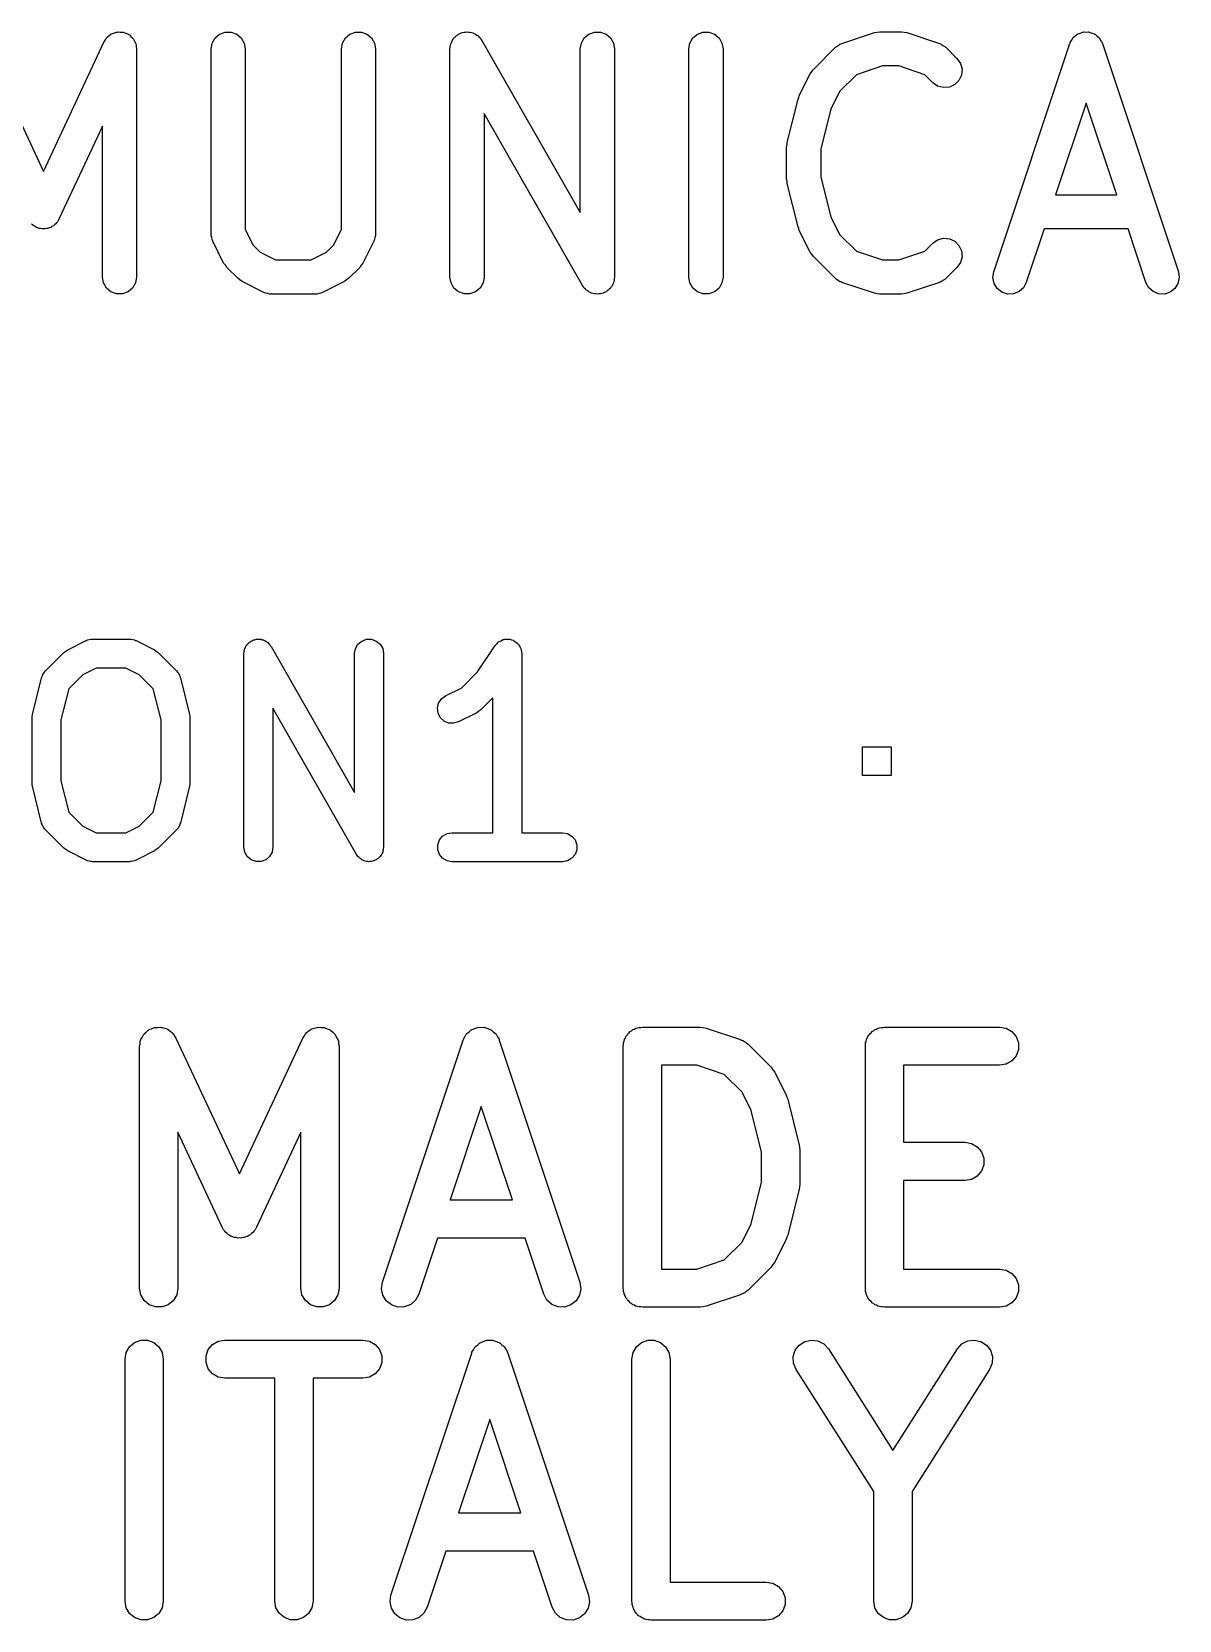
# Model space of a CAD drawing. Extents: x 91 to 202, y -131 to -74.
# Drawn here: x 167.93 to 175.94, y -100.83 to -89.74 of the extents above; entities that cross this region are included whole.
import ezdxf

# ---------------------------------------------------------------- set-up
doc = ezdxf.new("R2010")
doc.units = 0
doc.header["$MEASUREMENT"] = 0
doc.layers.add('BLACK', color=7, linetype='CONTINUOUS')

msp = doc.modelspace()

# ---------------------------------------------------------------- linework, layer by layer
at = {"layer": 'BLACK', "linetype": 'CONTINUOUS'}
for p, q in [((168.431, -89.8099), (168.44, -89.7971)), ((168.44, -89.7971), (168.447, -89.7836)), ((168.447, -89.7836), (168.452, -89.7802)), ((168.452, -89.7802), (168.455, -89.7759)), ((168.455, -89.7759), (168.467, -89.767)), ((168.467, -89.767), (168.479, -89.7569)), ((168.479, -89.7569), (168.484, -89.7551)), ((168.484, -89.7551), (168.489, -89.7521)), ((168.489, -89.7521), (168.504, -89.7481)), ((168.504, -89.7481), (168.518, -89.7428)), ((168.518, -89.7428), (168.523, -89.7428)), ((168.523, -89.7428), (168.529, -89.7414)), ((168.529, -89.7414), (168.544, -89.7428)), ((168.544, -89.7428), (168.56, -89.7428)), ((168.56, -89.7428), (168.565, -89.7446)), ((168.565, -89.7446), (168.57, -89.745)), ((168.57, -89.745), (168.584, -89.7516)), ((168.584, -89.7516), (168.599, -89.7569)), ((168.599, -89.7569), (168.603, -89.7603)), ((168.603, -89.7603), (168.608, -89.7626)), ((168.608, -89.7626), (168.619, -89.7736)), ((168.619, -89.7736), (168.63, -89.7836)), ((168.63, -89.7836), (168.633, -89.7882)), ((168.633, -89.7882), (168.637, -89.7919)), ((168.637, -89.7919), (168.643, -89.806)), ((169.185, -89.8195), (169.206, -89.7836)), ((169.206, -89.7836), (169.238, -89.7569)), ((169.238, -89.7569), (169.277, -89.7428)), ((169.277, -89.7428), (169.318, -89.7428)), ((169.318, -89.7428), (169.357, -89.7569)), ((169.357, -89.7569), (169.389, -89.7836)), ((169.389, -89.7836), (169.41, -89.8195)), ((170.095, -89.8195), (170.116, -89.7836)), ((170.116, -89.7836), (170.148, -89.7569)), ((170.148, -89.7569), (170.187, -89.7428)), ((170.187, -89.7428), (170.228, -89.7428)), ((170.228, -89.7428), (170.267, -89.7569)), ((170.267, -89.7569), (170.299, -89.7836)), ((170.299, -89.7836), (170.32, -89.8195)), ((170.863, -89.8002), (170.869, -89.7924)), ((170.869, -89.7924), (170.874, -89.7836)), ((170.874, -89.7836), (170.882, -89.7767)), ((170.882, -89.7767), (170.889, -89.7685)), ((170.889, -89.7685), (170.898, -89.7635)), ((170.898, -89.7635), (170.906, -89.7569)), ((170.906, -89.7569), (170.916, -89.7533)), ((170.916, -89.7533), (170.925, -89.748)), ((170.925, -89.748), (170.935, -89.7462)), ((170.935, -89.7462), (170.945, -89.7428)), ((170.945, -89.7428), (170.956, -89.7428)), ((170.956, -89.7428), (170.966, -89.7409)), ((170.966, -89.7409), (170.976, -89.7428)), ((170.976, -89.7428), (170.986, -89.7428)), ((170.986, -89.7428), (170.997, -89.7464)), ((170.997, -89.7464), (171.007, -89.7483)), ((171.007, -89.7483), (171.016, -89.7535)), ((171.016, -89.7535), (171.025, -89.7569)), ((171.025, -89.7569), (171.034, -89.7638)), ((171.034, -89.7638), (171.043, -89.7692)), ((171.043, -89.7692), (171.049, -89.7771)), ((171.049, -89.7771), (171.057, -89.7836)), ((171.057, -89.7836), (171.063, -89.7929)), ((171.063, -89.7929), (171.069, -89.8011)), ((171.764, -89.8195), (171.784, -89.7836)), ((171.784, -89.7836), (171.816, -89.7569)), ((171.816, -89.7569), (171.855, -89.7428)), ((171.855, -89.7428), (171.897, -89.7428)), ((171.897, -89.7428), (171.936, -89.7569)), ((171.936, -89.7569), (171.967, -89.7836)), ((171.967, -89.7836), (171.988, -89.8195)), ((172.522, -89.8195), (172.543, -89.7836)), ((172.543, -89.7836), (172.574, -89.7569)), ((172.574, -89.7569), (172.613, -89.7428)), ((172.613, -89.7428), (172.655, -89.7428)), ((172.655, -89.7428), (172.694, -89.7569)), ((172.694, -89.7569), (172.726, -89.7836)), ((172.726, -89.7836), (172.746, -89.8195)), ((173.582, -89.8229), (173.81, -89.7471)), ((173.81, -89.7471), (173.829, -89.7443)), ((173.829, -89.7443), (173.848, -89.7409)), ((173.848, -89.7409), (173.999, -89.7409)), ((173.999, -89.7409), (174.018, -89.7443)), ((174.018, -89.7443), (174.037, -89.7471)), ((174.037, -89.7471), (174.265, -89.8229)), ((175.187, -89.8016), (175.195, -89.7861)), ((175.195, -89.7861), (175.197, -89.7839)), ((175.197, -89.7839), (175.199, -89.7811)), ((175.199, -89.7811), (175.213, -89.7702)), ((175.213, -89.7702), (175.226, -89.7586)), ((175.226, -89.7586), (175.229, -89.7574)), ((175.229, -89.7574), (175.232, -89.7553)), ((175.232, -89.7553), (175.248, -89.7498)), ((175.248, -89.7498), (175.265, -89.7434)), ((175.265, -89.7434), (175.268, -89.7433)), ((175.268, -89.7433), (175.271, -89.7422)), ((175.271, -89.7422), (175.288, -89.7427)), ((175.288, -89.7427), (175.306, -89.7422)), ((175.306, -89.7422), (175.309, -89.7433)), ((175.309, -89.7433), (175.312, -89.7434)), ((175.312, -89.7434), (175.329, -89.7498)), ((175.329, -89.7498), (175.345, -89.7553)), ((175.345, -89.7553), (175.348, -89.7574)), ((175.348, -89.7574), (175.351, -89.7586)), ((175.351, -89.7586), (175.364, -89.7702)), ((175.364, -89.7702), (175.378, -89.7811)), ((175.378, -89.7811), (175.38, -89.7839)), ((175.38, -89.7839), (175.382, -89.7861)), ((175.382, -89.7861), (175.39, -89.8016)), ((167.585, -89.8099), (168.008, -90.7155)), ((168.008, -90.7155), (168.431, -89.8099)), ((168.643, -89.806), (168.651, -89.8195)), ((168.651, -89.8195), (168.652, -89.8247)), ((168.652, -89.8247), (168.654, -89.8295)), ((168.654, -89.8295), (168.656, -89.845)), ((168.656, -89.845), (168.658, -89.8604)), ((168.658, -89.8604), (168.658, -91.453)), ((169.178, -89.8604), (169.185, -89.8195)), ((169.178, -91.1496), (169.178, -89.8604)), ((169.41, -89.8195), (169.417, -89.8604)), ((169.417, -89.8604), (169.417, -91.1214)), ((170.088, -89.8604), (170.095, -89.8195)), ((170.088, -91.1214), (170.088, -89.8604)), ((170.32, -89.8195), (170.327, -89.8604)), ((170.327, -89.8604), (170.327, -91.1496)), ((170.846, -89.8604), (170.848, -89.8498)), ((170.846, -91.453), (170.846, -89.8604)), ((170.848, -89.8391), (170.852, -89.8296)), ((170.848, -89.8498), (170.848, -89.8391)), ((170.852, -89.8296), (170.854, -89.8195)), ((170.854, -89.8195), (170.859, -89.8102)), ((170.859, -89.8102), (170.863, -89.8002)), ((171.069, -89.8011), (171.756, -91.0032)), ((171.756, -89.8604), (171.764, -89.8195)), ((171.756, -91.0032), (171.756, -89.8604)), ((171.988, -89.8195), (171.995, -89.8604)), ((171.995, -89.8604), (171.995, -91.453)), ((172.515, -89.8604), (172.522, -89.8195)), ((172.515, -91.453), (172.515, -89.8604)), ((172.746, -89.8195), (172.754, -89.8604)), ((172.754, -89.8604), (172.754, -91.453)), ((173.384, -90.0034), (173.536, -89.8518)), ((173.536, -89.8518), (173.541, -89.8478)), ((173.541, -89.8478), (173.546, -89.8427)), ((173.546, -89.8427), (173.558, -89.836)), ((173.558, -89.836), (173.57, -89.828)), ((173.57, -89.828), (173.576, -89.8262)), ((173.576, -89.8262), (173.582, -89.8229)), ((174.265, -89.8229), (174.271, -89.8262)), ((174.271, -89.8262), (174.277, -89.828)), ((174.277, -89.828), (174.289, -89.836)), ((174.289, -89.836), (174.301, -89.8427)), ((174.301, -89.8427), (174.306, -89.8478)), ((174.306, -89.8478), (174.311, -89.8518)), ((174.311, -89.8518), (174.387, -89.9276)), ((174.644, -91.4152), (175.175, -89.8226)), ((175.175, -89.8226), (175.177, -89.8197)), ((175.177, -89.8165), (175.187, -89.8016)), ((175.177, -89.8197), (175.177, -89.8165)), ((175.39, -89.8016), (175.4, -89.8165)), ((175.4, -89.8165), (175.4, -89.8197)), ((175.4, -89.8197), (175.402, -89.8226)), ((175.402, -89.8226), (175.933, -91.4152)), ((173.362, -90.0345), (173.373, -90.0191)), ((173.373, -90.0191), (173.384, -90.0034)), ((173.867, -89.9798), (173.685, -90.0406)), ((173.98, -89.9798), (173.867, -89.9798)), ((174.162, -90.0406), (173.98, -89.9798)), ((174.387, -89.9276), (174.411, -89.9616)), ((174.411, -89.9616), (174.422, -90.0016)), ((174.422, -90.0016), (174.418, -90.043)), ((173.286, -90.1862), (173.362, -90.0345)), ((173.685, -90.0406), (173.567, -90.1586)), ((174.218, -90.0965), (174.162, -90.0406)), ((174.252, -90.1203), (174.218, -90.0965)), ((174.292, -90.131), (174.252, -90.1203)), ((174.334, -90.1274), (174.292, -90.131)), ((174.371, -90.1099), (174.334, -90.1274)), ((174.4, -90.0806), (174.371, -90.1099)), ((174.418, -90.043), (174.4, -90.0806)), ((173.201, -90.5139), (173.277, -90.2106)), ((173.277, -90.2106), (173.282, -90.1987)), ((173.282, -90.1987), (173.286, -90.1862)), ((173.567, -90.1586), (173.505, -90.2813)), ((175.288, -90.2381), (175.075, -90.8785)), ((175.502, -90.8785), (175.288, -90.2381)), ((171.772, -91.5122), (171.085, -90.3102)), ((171.085, -90.3102), (171.085, -91.453)), ((173.505, -90.2813), (173.436, -90.5576)), ((168.42, -90.3988), (168.116, -91.0485)), ((168.42, -91.453), (168.42, -90.3988)), ((173.197, -90.5429), (173.2, -90.5285)), ((173.197, -90.7704), (173.197, -90.5429)), ((173.2, -90.5285), (173.201, -90.5139)), ((173.436, -90.5576), (173.436, -90.7557)), ((173.2, -90.7848), (173.197, -90.7704)), ((173.201, -90.7994), (173.2, -90.7848)), ((173.436, -90.7557), (173.505, -91.0321)), ((173.277, -91.1027), (173.201, -90.7994)), ((175.075, -90.8785), (175.502, -90.8785)), ((167.932, -91.0884), (167.924, -91.0824)), ((167.94, -91.0958), (167.932, -91.0884)), ((167.949, -91.1002), (167.94, -91.0958)), ((167.958, -91.1062), (167.949, -91.1002)), ((167.968, -91.1089), (167.958, -91.1062)), ((167.977, -91.1133), (167.968, -91.1089)), ((167.988, -91.1142), (167.977, -91.1133)), ((167.998, -91.1169), (167.988, -91.1142)), ((168.008, -91.116), (167.998, -91.1169)), ((168.018, -91.1169), (168.008, -91.116)), ((168.029, -91.1142), (168.018, -91.1169)), ((168.039, -91.1133), (168.029, -91.1142)), ((168.048, -91.1089), (168.039, -91.1133)), ((168.059, -91.1062), (168.048, -91.1089)), ((168.067, -91.1002), (168.059, -91.1062)), ((168.077, -91.0958), (168.067, -91.1002)), ((168.084, -91.0884), (168.077, -91.0958)), ((168.093, -91.0824), (168.084, -91.0884)), ((168.099, -91.0738), (168.093, -91.0824)), ((168.106, -91.0664), (168.099, -91.0738)), ((168.11, -91.057), (168.106, -91.0664)), ((168.116, -91.0485), (168.11, -91.057)), ((169.417, -91.1214), (169.471, -91.2305)), ((170.033, -91.2305), (170.088, -91.1214)), ((173.282, -91.1147), (173.277, -91.1027)), ((173.286, -91.1272), (173.282, -91.1147)), ((173.362, -91.2789), (173.286, -91.1272)), ((173.505, -91.0321), (173.567, -91.1547)), ((174.995, -91.1174), (174.871, -91.4907)), ((175.582, -91.1174), (174.995, -91.1174)), ((175.706, -91.4907), (175.582, -91.1174)), ((169.179, -91.1564), (169.178, -91.1496)), ((169.179, -91.1633), (169.179, -91.1564)), ((169.183, -91.1767), (169.179, -91.1633)), ((169.185, -91.1905), (169.183, -91.1767)), ((169.189, -91.1964), (169.185, -91.1905)), ((169.191, -91.203), (169.189, -91.1964)), ((169.266, -91.3547), (169.191, -91.203)), ((169.471, -91.2305), (169.52, -91.279)), ((169.985, -91.279), (170.033, -91.2305)), ((170.314, -91.203), (170.238, -91.3547)), ((170.316, -91.1964), (170.314, -91.203)), ((170.32, -91.1905), (170.316, -91.1964)), ((170.322, -91.1767), (170.32, -91.1905)), ((170.326, -91.1633), (170.322, -91.1767)), ((170.327, -91.1496), (170.326, -91.1564)), ((170.326, -91.1564), (170.326, -91.1633)), ((173.567, -91.1547), (173.685, -91.2727)), ((174.162, -91.2727), (174.218, -91.2168)), ((174.218, -91.2168), (174.252, -91.193)), ((174.252, -91.193), (174.292, -91.1823)), ((174.292, -91.1823), (174.334, -91.1859)), ((174.334, -91.1859), (174.371, -91.2034)), ((174.371, -91.2034), (174.4, -91.2328)), ((174.4, -91.2328), (174.418, -91.2704)), ((169.52, -91.279), (169.629, -91.3335)), ((169.629, -91.3335), (169.876, -91.3335)), ((169.876, -91.3335), (169.985, -91.279)), ((173.373, -91.2942), (173.362, -91.2789)), ((173.384, -91.3099), (173.373, -91.2942)), ((173.536, -91.4616), (173.384, -91.3099)), ((173.685, -91.2727), (173.867, -91.3335)), ((173.867, -91.3335), (173.98, -91.3335)), ((173.98, -91.3335), (174.162, -91.2727)), ((174.422, -91.3117), (174.411, -91.3518)), ((174.418, -91.2704), (174.422, -91.3117)), ((168.427, -91.4938), (168.42, -91.453)), ((168.658, -91.453), (168.651, -91.4938)), ((169.278, -91.3701), (169.266, -91.3547)), ((169.289, -91.3857), (169.278, -91.3701)), ((169.365, -91.4616), (169.289, -91.3857)), ((170.216, -91.3857), (170.14, -91.4616)), ((170.227, -91.3701), (170.216, -91.3857)), ((170.238, -91.3547), (170.227, -91.3701)), ((170.854, -91.4938), (170.846, -91.453)), ((171.085, -91.453), (171.078, -91.4938)), ((171.995, -91.453), (171.993, -91.4635)), ((172.522, -91.4938), (172.515, -91.453)), ((172.754, -91.453), (172.746, -91.4938)), ((174.387, -91.3857), (174.311, -91.4616)), ((174.411, -91.3518), (174.387, -91.3857)), ((174.638, -91.4562), (174.644, -91.4152)), ((174.647, -91.4969), (174.638, -91.4562)), ((175.939, -91.4562), (175.93, -91.4969)), ((175.933, -91.4152), (175.939, -91.4562)), ((168.447, -91.5297), (168.427, -91.4938)), ((168.479, -91.5564), (168.447, -91.5297)), ((168.518, -91.5706), (168.479, -91.5564)), ((168.56, -91.5706), (168.518, -91.5706)), ((168.599, -91.5564), (168.56, -91.5706)), ((168.63, -91.5297), (168.599, -91.5564)), ((168.651, -91.4938), (168.63, -91.5297)), ((169.38, -91.4726), (169.365, -91.4616)), ((169.396, -91.484), (169.38, -91.4726)), ((169.547, -91.5598), (169.396, -91.484)), ((169.554, -91.5618), (169.547, -91.5598)), ((169.56, -91.5652), (169.554, -91.5618)), ((169.574, -91.5676), (169.56, -91.5652)), ((169.587, -91.5716), (169.574, -91.5676)), ((169.931, -91.5676), (169.918, -91.5716)), ((169.945, -91.5652), (169.931, -91.5676)), ((169.951, -91.5618), (169.945, -91.5652)), ((169.957, -91.5598), (169.951, -91.5618)), ((170.109, -91.484), (169.957, -91.5598)), ((170.125, -91.4725), (170.109, -91.484)), ((170.14, -91.4616), (170.125, -91.4725)), ((170.874, -91.5297), (170.854, -91.4938)), ((170.906, -91.5564), (170.874, -91.5297)), ((170.945, -91.5706), (170.906, -91.5564)), ((170.986, -91.5706), (170.945, -91.5706)), ((171.025, -91.5564), (170.986, -91.5706)), ((171.057, -91.5297), (171.025, -91.5564)), ((171.078, -91.4938), (171.057, -91.5297)), ((171.779, -91.5205), (171.772, -91.5122)), ((171.784, -91.5297), (171.779, -91.5205)), ((171.792, -91.5363), (171.784, -91.5297)), ((171.799, -91.5441), (171.792, -91.5363)), ((171.808, -91.5495), (171.799, -91.5441)), ((171.816, -91.5564), (171.808, -91.5495)), ((171.826, -91.5599), (171.816, -91.5564)), ((171.834, -91.565), (171.826, -91.5599)), ((171.845, -91.5669), (171.834, -91.565)), ((171.855, -91.5706), (171.845, -91.5669)), ((171.865, -91.5706), (171.855, -91.5706)), ((171.875, -91.5724), (171.865, -91.5706)), ((171.886, -91.5706), (171.875, -91.5724)), ((171.897, -91.5706), (171.886, -91.5706)), ((171.906, -91.5671), (171.897, -91.5706)), ((171.916, -91.5654), (171.906, -91.5671)), ((171.925, -91.5601), (171.916, -91.5654)), ((171.936, -91.5564), (171.925, -91.5601)), ((171.943, -91.5499), (171.936, -91.5564)), ((171.952, -91.5448), (171.943, -91.5499)), ((171.959, -91.5366), (171.952, -91.5448)), ((171.967, -91.5297), (171.959, -91.5366)), ((171.972, -91.5209), (171.967, -91.5297)), ((171.979, -91.5131), (171.972, -91.5209)), ((171.983, -91.5031), (171.979, -91.5131)), ((171.988, -91.4938), (171.983, -91.5031)), ((171.99, -91.4838), (171.988, -91.4938)), ((171.993, -91.4742), (171.99, -91.4838)), ((171.993, -91.4635), (171.993, -91.4742)), ((172.543, -91.5297), (172.522, -91.4938)), ((172.574, -91.5564), (172.543, -91.5297)), ((172.613, -91.5706), (172.574, -91.5564)), ((172.655, -91.5706), (172.613, -91.5706)), ((172.694, -91.5564), (172.655, -91.5706)), ((172.726, -91.5297), (172.694, -91.5564)), ((172.746, -91.4938), (172.726, -91.5297)), ((173.541, -91.4655), (173.536, -91.4616)), ((173.546, -91.4707), (173.541, -91.4655)), ((173.558, -91.4774), (173.546, -91.4707)), ((173.57, -91.4854), (173.558, -91.4774)), ((173.576, -91.4872), (173.57, -91.4854)), ((173.582, -91.4904), (173.576, -91.4872)), ((173.81, -91.5663), (173.582, -91.4904)), ((173.829, -91.5691), (173.81, -91.5663)), ((173.848, -91.5724), (173.829, -91.5691)), ((174.018, -91.5691), (173.999, -91.5724)), ((174.037, -91.5663), (174.018, -91.5691)), ((174.265, -91.4904), (174.037, -91.5663)), ((174.271, -91.4872), (174.265, -91.4904)), ((174.277, -91.4854), (174.271, -91.4872)), ((174.289, -91.4774), (174.277, -91.4854)), ((174.301, -91.4707), (174.289, -91.4774)), ((174.306, -91.4655), (174.301, -91.4707)), ((174.311, -91.4616), (174.306, -91.4655)), ((174.668, -91.5322), (174.647, -91.4969)), ((174.701, -91.558), (174.668, -91.5322)), ((174.74, -91.5711), (174.701, -91.558)), ((174.782, -91.57), (174.74, -91.5711)), ((174.82, -91.5547), (174.782, -91.57)), ((174.851, -91.5272), (174.82, -91.5547)), ((174.871, -91.4907), (174.851, -91.5272)), ((175.726, -91.5272), (175.706, -91.4907)), ((175.757, -91.5547), (175.726, -91.5272)), ((175.795, -91.57), (175.757, -91.5547)), ((175.837, -91.5711), (175.795, -91.57)), ((175.876, -91.558), (175.837, -91.5711)), ((175.909, -91.5322), (175.876, -91.558)), ((175.93, -91.4969), (175.909, -91.5322)), ((169.594, -91.5712), (169.587, -91.5716)), ((169.601, -91.5724), (169.594, -91.5712)), ((169.904, -91.5724), (169.601, -91.5724)), ((169.911, -91.5712), (169.904, -91.5724)), ((169.918, -91.5716), (169.911, -91.5712)), ((173.999, -91.5724), (173.848, -91.5724)), ((168.177, -94.0544), (168.306, -93.99)), ((168.306, -93.99), (168.311, -93.9883)), ((168.311, -93.9883), (168.316, -93.9854)), ((168.316, -93.9854), (168.328, -93.9834)), ((168.328, -93.9834), (168.339, -93.98)), ((168.339, -93.98), (168.345, -93.9803)), ((168.345, -93.9803), (168.351, -93.9793)), ((168.351, -93.9793), (168.608, -93.9793)), ((168.608, -93.9793), (168.614, -93.9803)), ((168.614, -93.9803), (168.62, -93.98)), ((168.62, -93.98), (168.631, -93.9834)), ((168.631, -93.9834), (168.643, -93.9854)), ((168.643, -93.9854), (168.648, -93.9883)), ((168.648, -93.9883), (168.654, -93.99)), ((168.654, -93.99), (168.782, -94.0544)), ((169.431, -94.0155), (169.438, -94.0097)), ((169.438, -94.0097), (169.444, -94.0027)), ((169.444, -94.0027), (169.452, -93.9984)), ((169.452, -93.9984), (169.458, -93.9929)), ((169.458, -93.9929), (169.467, -93.9898)), ((169.467, -93.9898), (169.475, -93.9853)), ((169.475, -93.9853), (169.483, -93.9838)), ((169.483, -93.9838), (169.492, -93.9808)), ((169.492, -93.9808), (169.501, -93.9808)), ((169.501, -93.9808), (169.51, -93.9793)), ((169.51, -93.9793), (169.518, -93.9808)), ((169.518, -93.9808), (169.527, -93.9808)), ((169.527, -93.9808), (169.535, -93.984)), ((169.535, -93.984), (169.544, -93.9856)), ((169.544, -93.9856), (169.552, -93.9899)), ((169.552, -93.9899), (169.56, -93.9929)), ((169.56, -93.9929), (169.567, -93.9987)), ((169.567, -93.9987), (169.575, -94.0033)), ((169.575, -94.0033), (169.58, -94.01)), ((169.58, -94.01), (169.587, -94.0155)), ((170.204, -94.0155), (170.231, -93.9929)), ((170.231, -93.9929), (170.264, -93.9808)), ((170.264, -93.9808), (170.299, -93.9808)), ((170.299, -93.9808), (170.332, -93.9929)), ((170.332, -93.9929), (170.359, -94.0155)), ((171.169, -94.0155), (171.178, -94.0077)), ((171.178, -94.0077), (171.186, -93.999)), ((171.186, -93.999), (171.192, -93.9965)), ((171.192, -93.9965), (171.196, -93.9929)), ((171.196, -93.9929), (171.207, -93.9887)), ((171.207, -93.9887), (171.218, -93.9834)), ((171.218, -93.9834), (171.224, -93.9828)), ((171.224, -93.9828), (171.229, -93.9808)), ((171.229, -93.9808), (171.241, -93.9808)), ((171.241, -93.9808), (171.253, -93.9795)), ((171.253, -93.9795), (171.258, -93.9808)), ((171.258, -93.9808), (171.264, -93.9808)), ((171.264, -93.9808), (171.275, -93.985)), ((171.275, -93.985), (171.287, -93.9878)), ((171.287, -93.9878), (171.292, -93.991)), ((171.292, -93.991), (171.297, -93.9929)), ((171.297, -93.9929), (171.306, -94.0007)), ((171.306, -94.0007), (171.316, -94.0074)), ((171.316, -94.0074), (171.32, -94.0119)), ((168.022, -94.202), (168.151, -94.0733)), ((168.151, -94.0733), (168.164, -94.064)), ((168.164, -94.064), (168.177, -94.0544)), ((168.782, -94.0544), (168.795, -94.064)), ((168.795, -94.064), (168.809, -94.0733)), ((168.809, -94.0733), (168.937, -94.202)), ((169.408, -94.0807), (169.409, -94.0717)), ((169.408, -95.4319), (169.408, -94.0807)), ((169.409, -94.0626), (169.412, -94.0545)), ((169.409, -94.0717), (169.409, -94.0626)), ((169.412, -94.0545), (169.414, -94.046)), ((169.414, -94.046), (169.418, -94.0381)), ((169.418, -94.0381), (169.422, -94.0296)), ((169.422, -94.0296), (169.427, -94.023)), ((169.427, -94.023), (169.431, -94.0155)), ((169.587, -94.0155), (169.591, -94.0234)), ((169.591, -94.0234), (169.597, -94.0304)), ((169.597, -94.0304), (170.18, -95.0503)), ((170.18, -94.0807), (170.186, -94.046)), ((170.18, -95.0503), (170.18, -94.0807)), ((170.186, -94.046), (170.204, -94.0155)), ((170.359, -94.0155), (170.377, -94.046)), ((170.377, -94.046), (170.383, -94.0807)), ((170.383, -94.0807), (170.383, -95.4319)), ((171.039, -94.2091), (171.162, -94.0244)), ((171.162, -94.0244), (171.166, -94.0204)), ((171.166, -94.0204), (171.169, -94.0155)), ((171.32, -94.0119), (171.324, -94.0155)), ((171.324, -94.0155), (171.33, -94.026)), ((171.33, -94.026), (171.337, -94.0357)), ((171.337, -94.0357), (171.339, -94.0411)), ((171.339, -94.0411), (171.342, -94.046)), ((171.342, -94.046), (171.344, -94.0579)), ((171.344, -94.0579), (171.347, -94.0695)), ((171.347, -94.0695), (171.347, -94.0751)), ((171.347, -94.0751), (171.348, -94.0807)), ((171.348, -94.0807), (171.348, -95.3306)), ((167.999, -94.2402), (168.002, -94.2309)), ((168.002, -94.2309), (168.006, -94.2243)), ((168.006, -94.2243), (168.01, -94.217)), ((168.01, -94.217), (168.016, -94.21)), ((168.016, -94.21), (168.022, -94.202)), ((168.282, -94.2283), (168.185, -94.3255)), ((168.375, -94.182), (168.282, -94.2283)), ((168.584, -94.182), (168.375, -94.182)), ((168.677, -94.2283), (168.584, -94.182)), ((168.774, -94.3255), (168.677, -94.2283)), ((168.937, -94.202), (168.943, -94.21)), ((168.943, -94.21), (168.95, -94.217)), ((168.95, -94.217), (168.953, -94.2243)), ((168.953, -94.2243), (168.958, -94.2309)), ((168.958, -94.2309), (168.96, -94.2402)), ((170.929, -94.3191), (171.039, -94.2091)), ((167.931, -94.5065), (167.995, -94.2491)), ((167.995, -94.2491), (167.999, -94.2402)), ((168.185, -94.3255), (168.13, -94.5436)), ((168.829, -94.5436), (168.774, -94.3255)), ((168.96, -94.2402), (168.964, -94.2491)), ((168.964, -94.2491), (169.028, -94.5065)), ((170.815, -94.3761), (170.929, -94.3191)), ((170.759, -94.4607), (170.767, -94.4264)), ((170.767, -94.4264), (170.787, -94.3971)), ((170.787, -94.3971), (170.815, -94.3761)), ((171.145, -94.3897), (171.061, -94.474)), ((171.145, -95.3306), (171.145, -94.3897)), ((167.928, -94.5311), (167.93, -94.5189)), ((167.928, -94.9815), (167.928, -94.5311)), ((167.93, -94.5189), (167.931, -94.5065)), ((168.13, -94.5436), (168.13, -94.969)), ((168.829, -94.969), (168.829, -94.5436)), ((169.028, -94.5065), (169.029, -94.5189)), ((169.029, -94.5189), (169.031, -94.5311)), ((169.031, -94.5311), (169.031, -94.9815)), ((170.193, -95.4822), (169.61, -94.4623)), ((169.61, -94.4623), (169.61, -95.4319)), ((170.763, -94.4956), (170.759, -94.4607)), ((170.779, -94.5271), (170.763, -94.4956)), ((170.805, -94.5513), (170.779, -94.5271)), ((170.837, -94.5653), (170.805, -94.5513)), ((170.906, -94.5574), (170.872, -94.5674)), ((171.034, -94.493), (170.906, -94.5574)), ((171.047, -94.4834), (171.034, -94.493)), ((171.061, -94.474), (171.047, -94.4834)), ((170.872, -94.5674), (170.837, -94.5653)), ((173.727, -94.9308), (173.727, -94.7308)), ((173.727, -94.7308), (173.927, -94.7308)), ((173.927, -94.7308), (173.927, -94.9308)), ((167.93, -94.9937), (167.928, -94.9815)), ((167.931, -95.0061), (167.93, -94.9937)), ((167.995, -95.2635), (167.931, -95.0061)), ((168.13, -94.969), (168.185, -95.1871)), ((168.774, -95.1871), (168.829, -94.969)), ((169.028, -95.0061), (168.964, -95.2635)), ((169.029, -94.9937), (169.028, -95.0061)), ((169.031, -94.9815), (169.029, -94.9937)), ((173.927, -94.9308), (173.727, -94.9308)), ((168.185, -95.1871), (168.282, -95.2843)), ((168.677, -95.2843), (168.774, -95.1871)), ((167.999, -95.2723), (167.995, -95.2635)), ((168.002, -95.2817), (167.999, -95.2723)), ((168.006, -95.2883), (168.002, -95.2817)), ((168.01, -95.2956), (168.006, -95.2883)), ((168.016, -95.3026), (168.01, -95.2956)), ((168.022, -95.3106), (168.016, -95.3026)), ((168.151, -95.4392), (168.022, -95.3106)), ((168.282, -95.2843), (168.375, -95.3306)), ((168.375, -95.3306), (168.584, -95.3306)), ((168.584, -95.3306), (168.677, -95.2843)), ((168.937, -95.3106), (168.809, -95.4392)), ((168.943, -95.3026), (168.937, -95.3106)), ((168.95, -95.2956), (168.943, -95.3026)), ((168.953, -95.2883), (168.95, -95.2956)), ((168.958, -95.2817), (168.953, -95.2883)), ((168.96, -95.2723), (168.958, -95.2817)), ((168.964, -95.2635), (168.96, -95.2723)), ((170.795, -95.3543), (170.826, -95.3367)), ((170.826, -95.3367), (170.86, -95.3306)), ((170.86, -95.3306), (171.145, -95.3306)), ((171.348, -95.3306), (171.633, -95.3306)), ((171.633, -95.3306), (171.667, -95.3367)), ((171.667, -95.3367), (171.698, -95.3543)), ((168.164, -95.4486), (168.151, -95.4392)), ((168.177, -95.4582), (168.164, -95.4486)), ((168.795, -95.4486), (168.782, -95.4582)), ((168.809, -95.4392), (168.795, -95.4486)), ((169.414, -95.4666), (169.408, -95.4319)), ((169.61, -95.4319), (169.604, -95.4666)), ((170.381, -95.45), (170.378, -95.4581)), ((170.383, -95.4319), (170.381, -95.4409)), ((170.381, -95.4409), (170.381, -95.45)), ((170.761, -95.4143), (170.773, -95.3813)), ((170.761, -95.4495), (170.761, -95.4143)), ((170.773, -95.4826), (170.761, -95.4495)), ((170.773, -95.3813), (170.795, -95.3543)), ((171.698, -95.3543), (171.72, -95.3813)), ((171.72, -95.3813), (171.732, -95.4143)), ((171.732, -95.4495), (171.72, -95.4826)), ((171.732, -95.4143), (171.732, -95.4495)), ((168.306, -95.5226), (168.177, -95.4582)), ((168.311, -95.5242), (168.306, -95.5226)), ((168.316, -95.5272), (168.311, -95.5242)), ((168.328, -95.5292), (168.316, -95.5272)), ((168.339, -95.5326), (168.328, -95.5292)), ((168.345, -95.5323), (168.339, -95.5326)), ((168.351, -95.5333), (168.345, -95.5323)), ((168.608, -95.5333), (168.351, -95.5333)), ((168.614, -95.5323), (168.608, -95.5333)), ((168.62, -95.5326), (168.614, -95.5323)), ((168.631, -95.5292), (168.62, -95.5326)), ((168.643, -95.5272), (168.631, -95.5292)), ((168.648, -95.5242), (168.643, -95.5272)), ((168.654, -95.5226), (168.648, -95.5242)), ((168.782, -95.4582), (168.654, -95.5226)), ((169.431, -95.4971), (169.414, -95.4666)), ((169.458, -95.5197), (169.431, -95.4971)), ((169.492, -95.5317), (169.458, -95.5197)), ((169.527, -95.5317), (169.492, -95.5317)), ((169.56, -95.5197), (169.527, -95.5317)), ((169.587, -95.4971), (169.56, -95.5197)), ((169.604, -95.4666), (169.587, -95.4971)), ((170.199, -95.4892), (170.193, -95.4822)), ((170.204, -95.4971), (170.199, -95.4892)), ((170.21, -95.5026), (170.204, -95.4971)), ((170.216, -95.5093), (170.21, -95.5026)), ((170.224, -95.5139), (170.216, -95.5093)), ((170.231, -95.5197), (170.224, -95.5139)), ((170.239, -95.5227), (170.231, -95.5197)), ((170.246, -95.527), (170.239, -95.5227)), ((170.255, -95.5286), (170.246, -95.527)), ((170.264, -95.5317), (170.255, -95.5286)), ((170.272, -95.5317), (170.264, -95.5317)), ((170.281, -95.5333), (170.272, -95.5317)), ((170.29, -95.5317), (170.281, -95.5333)), ((170.299, -95.5317), (170.29, -95.5317)), ((170.307, -95.5288), (170.299, -95.5317)), ((170.316, -95.5273), (170.307, -95.5288)), ((170.323, -95.5228), (170.316, -95.5273)), ((170.332, -95.5197), (170.323, -95.5228)), ((170.339, -95.5141), (170.332, -95.5197)), ((170.346, -95.5099), (170.339, -95.5141)), ((170.352, -95.5029), (170.346, -95.5099)), ((170.359, -95.4971), (170.352, -95.5029)), ((170.363, -95.4896), (170.359, -95.4971)), ((170.369, -95.483), (170.363, -95.4896)), ((170.372, -95.4745), (170.369, -95.483)), ((170.377, -95.4666), (170.372, -95.4745)), ((170.378, -95.4581), (170.377, -95.4666)), ((170.795, -95.5096), (170.773, -95.4826)), ((170.826, -95.5272), (170.795, -95.5096)), ((170.86, -95.5333), (170.826, -95.5272)), ((171.633, -95.5333), (170.86, -95.5333)), ((171.667, -95.5272), (171.633, -95.5333)), ((171.698, -95.5096), (171.667, -95.5272)), ((171.72, -95.4826), (171.698, -95.5096)), ((168.684, -96.786), (168.686, -96.7807)), ((168.686, -96.7807), (168.687, -96.7749)), ((168.687, -96.7749), (168.696, -96.7598)), ((168.696, -96.7598), (168.703, -96.744)), ((168.703, -96.744), (168.708, -96.7398)), ((168.708, -96.7398), (168.71, -96.7347)), ((168.71, -96.7347), (168.724, -96.7236)), ((168.724, -96.7236), (168.736, -96.7113)), ((168.736, -96.7113), (168.741, -96.7088)), ((168.741, -96.7088), (168.746, -96.705)), ((168.746, -96.705), (168.762, -96.699)), ((168.762, -96.699), (168.778, -96.6917)), ((168.778, -96.6917), (168.784, -96.6912)), ((168.784, -96.6912), (168.789, -96.6891)), ((168.789, -96.6891), (168.807, -96.6891)), ((168.807, -96.6891), (168.824, -96.6876)), ((168.824, -96.6876), (168.83, -96.6891)), ((168.83, -96.6891), (168.836, -96.6891)), ((168.836, -96.6891), (168.852, -96.6951)), ((168.852, -96.6951), (168.869, -96.6996)), ((168.869, -96.6996), (168.874, -96.703)), ((168.874, -96.703), (168.879, -96.705)), ((168.879, -96.705), (168.893, -96.7162)), ((168.893, -96.7162), (168.907, -96.7261)), ((168.907, -96.7261), (168.91, -96.731)), ((168.91, -96.731), (168.915, -96.7347)), ((168.915, -96.7347), (168.923, -96.7498)), ((168.923, -96.7498), (168.933, -96.7641)), ((168.933, -96.7641), (169.376, -97.7116)), ((169.376, -97.7116), (169.818, -96.7641)), ((169.818, -96.7641), (169.828, -96.7498)), ((169.828, -96.7498), (169.837, -96.7347)), ((169.837, -96.7347), (169.841, -96.731)), ((169.841, -96.731), (169.844, -96.7261)), ((169.844, -96.7261), (169.859, -96.7162)), ((169.859, -96.7162), (169.872, -96.705)), ((169.872, -96.705), (169.878, -96.703)), ((169.878, -96.703), (169.882, -96.6996)), ((169.882, -96.6996), (169.899, -96.6951)), ((169.899, -96.6951), (169.916, -96.6891)), ((169.916, -96.6891), (169.921, -96.6891)), ((169.921, -96.6891), (169.927, -96.6876)), ((169.927, -96.6876), (169.944, -96.6891)), ((169.944, -96.6891), (169.962, -96.6891)), ((169.962, -96.6891), (169.967, -96.6912)), ((169.967, -96.6912), (169.973, -96.6917)), ((169.973, -96.6917), (169.989, -96.699)), ((169.989, -96.699), (170.005, -96.705)), ((170.005, -96.705), (170.01, -96.7088)), ((170.01, -96.7088), (170.015, -96.7113)), ((170.015, -96.7113), (170.028, -96.7236)), ((170.028, -96.7236), (170.041, -96.7347)), ((170.041, -96.7347), (170.044, -96.7399)), ((170.044, -96.7399), (170.048, -96.744)), ((170.048, -96.744), (170.055, -96.7598)), ((170.055, -96.7598), (170.064, -96.7749)), ((170.064, -96.7749), (170.065, -96.7807)), ((170.065, -96.7807), (170.068, -96.786)), ((170.375, -98.4674), (170.938, -96.7783)), ((170.938, -96.7783), (170.94, -96.7751)), ((170.94, -96.7751), (170.941, -96.7715)), ((170.941, -96.7715), (170.951, -96.7548)), ((170.951, -96.7548), (170.96, -96.7376)), ((170.96, -96.7376), (170.963, -96.7351)), ((170.963, -96.7351), (170.965, -96.732)), ((170.965, -96.732), (170.98, -96.7198)), ((170.98, -96.7198), (170.995, -96.7068)), ((170.995, -96.7068), (170.998, -96.7055)), ((170.998, -96.7055), (171.001, -96.7032)), ((171.001, -96.7032), (171.02, -96.697)), ((171.02, -96.697), (171.038, -96.6898)), ((171.038, -96.6898), (171.042, -96.6897)), ((171.042, -96.6897), (171.045, -96.6886)), ((171.045, -96.6886), (171.065, -96.6891)), ((171.065, -96.6891), (171.084, -96.6886)), ((171.084, -96.6886), (171.088, -96.6897)), ((171.088, -96.6897), (171.091, -96.6898)), ((171.091, -96.6898), (171.11, -96.697)), ((171.11, -96.697), (171.128, -96.7032)), ((171.128, -96.7032), (171.131, -96.7055)), ((171.131, -96.7055), (171.135, -96.7068)), ((171.135, -96.7068), (171.149, -96.7198)), ((171.149, -96.7198), (171.165, -96.732)), ((171.165, -96.732), (171.166, -96.7351)), ((171.166, -96.7351), (171.169, -96.7376)), ((171.169, -96.7376), (171.179, -96.7548)), ((171.179, -96.7548), (171.189, -96.7715)), ((171.189, -96.7715), (171.19, -96.7751)), ((171.19, -96.7751), (171.191, -96.7783)), ((171.191, -96.7783), (171.754, -98.4674)), ((172.063, -96.7863), (172.066, -96.7749)), ((172.066, -96.7749), (172.071, -96.7648)), ((172.071, -96.7648), (172.075, -96.7538)), ((172.075, -96.7538), (172.083, -96.7449)), ((172.083, -96.7449), (172.089, -96.7347)), ((172.089, -96.7347), (172.098, -96.7273)), ((172.098, -96.7273), (172.105, -96.7183)), ((172.105, -96.7183), (172.115, -96.7125)), ((172.115, -96.7125), (172.124, -96.705)), ((172.124, -96.705), (172.135, -96.701)), ((172.135, -96.701), (172.145, -96.6952)), ((172.145, -96.6952), (172.157, -96.6931)), ((172.157, -96.6931), (172.168, -96.6891)), ((172.168, -96.6891), (172.179, -96.6891)), ((172.179, -96.6891), (172.191, -96.6871)), ((172.191, -96.6871), (172.593, -96.6871)), ((172.593, -96.6871), (172.614, -96.6908)), ((172.614, -96.6908), (172.635, -96.694)), ((172.635, -96.694), (172.876, -96.7744)), ((172.876, -96.7744), (172.883, -96.7781)), ((172.883, -96.7781), (172.891, -96.78)), ((172.891, -96.78), (172.903, -96.789)), ((173.753, -96.7863), (173.755, -96.7749)), ((173.755, -96.7749), (173.76, -96.7648)), ((173.76, -96.7648), (173.764, -96.7538)), ((173.764, -96.7538), (173.772, -96.7449)), ((173.772, -96.7449), (173.778, -96.7347)), ((173.778, -96.7347), (173.787, -96.7273)), ((173.787, -96.7273), (173.794, -96.7183)), ((173.794, -96.7183), (173.804, -96.7125)), ((173.804, -96.7125), (173.813, -96.705)), ((173.813, -96.705), (173.824, -96.701)), ((173.824, -96.701), (173.834, -96.6952)), ((173.834, -96.6952), (173.846, -96.6931)), ((173.846, -96.6931), (173.857, -96.6891)), ((173.857, -96.6891), (173.868, -96.6891)), ((173.868, -96.6891), (173.88, -96.6871)), ((173.88, -96.6871), (174.684, -96.6871)), ((174.684, -96.6871), (174.73, -96.6952)), ((174.73, -96.6952), (174.77, -96.7183)), ((174.77, -96.7183), (174.8, -96.7538)), ((174.8, -96.7538), (174.816, -96.7973)), ((168.679, -96.8205), (168.682, -96.8033)), ((168.679, -98.5096), (168.679, -96.8205)), ((168.682, -96.8033), (168.684, -96.786)), ((170.068, -96.786), (170.069, -96.8033)), ((170.069, -96.8033), (170.072, -96.8205)), ((170.072, -96.8205), (170.072, -98.5096)), ((172.057, -96.8205), (172.059, -96.809)), ((172.057, -98.5096), (172.057, -96.8205)), ((172.059, -96.7973), (172.063, -96.7863)), ((172.059, -96.809), (172.059, -96.7973)), ((172.903, -96.789), (172.917, -96.7964)), ((172.917, -96.7964), (172.922, -96.8022)), ((172.922, -96.8022), (172.929, -96.8066)), ((172.929, -96.8066), (173.089, -96.9675)), ((173.747, -96.8205), (173.749, -96.809)), ((173.747, -98.5096), (173.747, -96.8205)), ((173.749, -96.7973), (173.753, -96.7863)), ((173.749, -96.809), (173.749, -96.7973)), ((174.8, -96.8871), (174.77, -96.9226)), ((174.816, -96.8436), (174.8, -96.8871)), ((174.816, -96.7973), (174.816, -96.8436)), ((172.324, -96.9538), (172.324, -98.3762)), ((172.571, -96.9538), (172.324, -96.9538)), ((172.762, -97.0175), (172.571, -96.9538)), ((173.089, -96.9675), (173.102, -96.985)), ((173.102, -96.985), (173.114, -97.0021)), ((173.114, -97.0021), (173.195, -97.163)), ((174.684, -96.9538), (174.013, -96.9538)), ((174.013, -96.9538), (174.013, -97.4915)), ((174.73, -96.9458), (174.684, -96.9538)), ((174.77, -96.9226), (174.73, -96.9458)), ((172.886, -97.1408), (172.762, -97.0175)), ((172.95, -97.2692), (172.886, -97.1408)), ((173.195, -97.163), (173.199, -97.177)), ((173.199, -97.177), (173.205, -97.1903)), ((173.205, -97.1903), (173.285, -97.512)), ((171.065, -97.2422), (170.848, -97.8936)), ((171.282, -97.8936), (171.065, -97.2422)), ((173.023, -97.5608), (172.95, -97.2692)), ((169.255, -98.0834), (168.946, -97.4215)), ((168.946, -97.4215), (168.946, -98.5096)), ((169.805, -97.4215), (169.496, -98.0834)), ((169.805, -98.5096), (169.805, -97.4215)), ((173.285, -97.512), (173.287, -97.5283)), ((173.287, -97.5283), (173.289, -97.5444)), ((173.289, -97.5444), (173.289, -97.7857)), ((174.013, -97.4915), (174.443, -97.4915)), ((174.443, -97.4915), (174.489, -97.4995)), ((174.489, -97.4995), (174.529, -97.5226)), ((174.529, -97.5226), (174.558, -97.5581)), ((173.023, -97.7693), (173.023, -97.5608)), ((174.558, -97.5581), (174.574, -97.6016)), ((174.574, -97.648), (174.558, -97.6915)), ((174.574, -97.6016), (174.574, -97.648)), ((172.95, -98.0609), (173.023, -97.7693)), ((174.443, -97.7582), (174.013, -97.7582)), ((174.013, -97.7582), (174.013, -98.3762)), ((174.489, -97.7501), (174.443, -97.7582)), ((174.529, -97.727), (174.489, -97.7501)), ((174.558, -97.6915), (174.529, -97.727)), ((173.285, -97.818), (173.205, -98.1397)), ((173.287, -97.8017), (173.285, -97.818)), ((173.289, -97.7857), (173.287, -97.8017)), ((170.848, -97.8936), (171.282, -97.8936)), ((169.261, -98.0929), (169.255, -98.0834)), ((169.266, -98.1034), (169.261, -98.0929)), ((169.275, -98.1117), (169.266, -98.1034)), ((169.281, -98.1213), (169.275, -98.1117)), ((169.477, -98.1117), (169.47, -98.1213)), ((169.485, -98.1034), (169.477, -98.1117)), ((169.49, -98.0929), (169.485, -98.1034)), ((169.496, -98.0834), (169.49, -98.0929)), ((172.886, -98.1893), (172.95, -98.0609)), ((169.291, -98.128), (169.281, -98.1213)), ((169.299, -98.1362), (169.291, -98.128)), ((169.31, -98.1411), (169.299, -98.1362)), ((169.319, -98.1478), (169.31, -98.1411)), ((169.331, -98.1508), (169.319, -98.1478)), ((169.341, -98.1558), (169.331, -98.1508)), ((169.353, -98.1568), (169.341, -98.1558)), ((169.364, -98.1598), (169.353, -98.1568)), ((169.376, -98.1588), (169.364, -98.1598)), ((169.387, -98.1598), (169.376, -98.1588)), ((169.399, -98.1568), (169.387, -98.1598)), ((169.41, -98.1558), (169.399, -98.1568)), ((169.421, -98.1508), (169.41, -98.1558)), ((169.432, -98.1478), (169.421, -98.1508)), ((169.442, -98.1411), (169.432, -98.1478)), ((169.452, -98.1362), (169.442, -98.1411)), ((169.46, -98.128), (169.452, -98.1362)), ((169.47, -98.1213), (169.46, -98.128)), ((170.759, -98.1603), (170.628, -98.5517)), ((171.371, -98.1603), (170.759, -98.1603)), ((171.501, -98.5517), (171.371, -98.1603)), ((172.762, -98.3126), (172.886, -98.1893)), ((173.195, -98.167), (173.114, -98.3279)), ((173.199, -98.1531), (173.195, -98.167)), ((173.205, -98.1397), (173.199, -98.1531)), ((172.571, -98.3762), (172.762, -98.3126)), ((173.114, -98.3279), (173.102, -98.3451)), ((172.324, -98.3762), (172.571, -98.3762)), ((173.089, -98.3626), (172.929, -98.5234)), ((173.102, -98.3451), (173.089, -98.3626)), ((174.013, -98.3762), (174.684, -98.3762)), ((174.684, -98.3762), (174.73, -98.3843)), ((174.73, -98.3843), (174.77, -98.4074)), ((174.77, -98.4074), (174.8, -98.4429)), ((174.8, -98.4429), (174.816, -98.4864)), ((168.687, -98.5552), (168.679, -98.5096)), ((168.71, -98.5953), (168.687, -98.5552)), ((168.938, -98.5552), (168.915, -98.5953)), ((168.946, -98.5096), (168.938, -98.5552)), ((169.813, -98.5552), (169.805, -98.5096)), ((169.837, -98.5953), (169.813, -98.5552)), ((170.064, -98.5552), (170.041, -98.5953)), ((170.072, -98.5096), (170.064, -98.5552)), ((170.368, -98.5132), (170.375, -98.4674)), ((170.378, -98.5586), (170.368, -98.5132)), ((170.628, -98.5517), (170.606, -98.5925)), ((171.523, -98.5925), (171.501, -98.5517)), ((171.761, -98.5132), (171.752, -98.5586)), ((171.754, -98.4674), (171.761, -98.5132)), ((172.059, -98.5211), (172.057, -98.5096)), ((172.059, -98.5327), (172.059, -98.5211)), ((172.063, -98.5437), (172.059, -98.5327)), ((172.066, -98.5552), (172.063, -98.5437)), ((172.071, -98.5653), (172.066, -98.5552)), ((172.883, -98.552), (172.876, -98.5556)), ((172.891, -98.55), (172.883, -98.552)), ((172.903, -98.541), (172.891, -98.55)), ((172.917, -98.5336), (172.903, -98.541)), ((172.922, -98.5278), (172.917, -98.5336)), ((172.929, -98.5234), (172.922, -98.5278)), ((173.749, -98.5211), (173.747, -98.5096)), ((173.749, -98.5327), (173.749, -98.5211)), ((173.753, -98.5437), (173.749, -98.5327)), ((173.755, -98.5552), (173.753, -98.5437)), ((173.76, -98.5653), (173.755, -98.5552)), ((174.816, -98.5327), (174.8, -98.5762)), ((174.816, -98.4864), (174.816, -98.5327)), ((168.746, -98.6251), (168.71, -98.5953)), ((168.789, -98.6409), (168.746, -98.6251)), ((168.836, -98.6409), (168.789, -98.6409)), ((168.879, -98.6251), (168.836, -98.6409)), ((168.915, -98.5953), (168.879, -98.6251)), ((169.872, -98.6251), (169.837, -98.5953)), ((169.916, -98.6409), (169.872, -98.6251)), ((169.962, -98.6409), (169.916, -98.6409)), ((170.005, -98.6251), (169.962, -98.6409)), ((170.041, -98.5953), (170.005, -98.6251)), ((170.402, -98.598), (170.378, -98.5586)), ((170.438, -98.6268), (170.402, -98.598)), ((170.482, -98.6415), (170.438, -98.6268)), ((170.528, -98.6402), (170.482, -98.6415)), ((170.572, -98.6232), (170.528, -98.6402)), ((170.606, -98.5925), (170.572, -98.6232)), ((171.558, -98.6232), (171.523, -98.5925)), ((171.601, -98.6402), (171.558, -98.6232)), ((171.647, -98.6415), (171.601, -98.6402)), ((171.691, -98.6268), (171.647, -98.6415)), ((171.728, -98.598), (171.691, -98.6268)), ((171.752, -98.5586), (171.728, -98.598)), ((172.075, -98.5762), (172.071, -98.5653)), ((172.083, -98.5852), (172.075, -98.5762)), ((172.089, -98.5953), (172.083, -98.5852)), ((172.098, -98.6028), (172.089, -98.5953)), ((172.105, -98.6117), (172.098, -98.6028)), ((172.115, -98.6176), (172.105, -98.6117)), ((172.124, -98.6251), (172.115, -98.6176)), ((172.135, -98.629), (172.124, -98.6251)), ((172.145, -98.6349), (172.135, -98.629)), ((172.157, -98.6369), (172.145, -98.6349)), ((172.168, -98.6409), (172.157, -98.6369)), ((172.179, -98.6409), (172.168, -98.6409)), ((172.191, -98.6429), (172.179, -98.6409)), ((172.593, -98.6429), (172.191, -98.6429)), ((172.614, -98.6392), (172.593, -98.6429)), ((172.635, -98.6361), (172.614, -98.6392)), ((172.876, -98.5556), (172.635, -98.6361)), ((173.764, -98.5762), (173.76, -98.5653)), ((173.772, -98.5852), (173.764, -98.5762)), ((173.778, -98.5953), (173.772, -98.5852)), ((173.787, -98.6028), (173.778, -98.5953)), ((173.794, -98.6117), (173.787, -98.6028)), ((173.804, -98.6176), (173.794, -98.6117)), ((173.813, -98.6251), (173.804, -98.6176)), ((173.824, -98.629), (173.813, -98.6251)), ((173.834, -98.6349), (173.824, -98.629)), ((173.846, -98.6369), (173.834, -98.6349)), ((173.857, -98.6409), (173.846, -98.6369)), ((173.868, -98.6409), (173.857, -98.6409)), ((173.88, -98.6429), (173.868, -98.6409)), ((174.684, -98.6429), (173.88, -98.6429)), ((174.73, -98.6349), (174.684, -98.6429)), ((174.77, -98.6117), (174.73, -98.6349)), ((174.8, -98.5762), (174.77, -98.6117)), ((168.644, -98.8894), (168.688, -98.8735)), ((168.688, -98.8735), (168.734, -98.8735)), ((168.734, -98.8735), (168.778, -98.8894)), ((169.188, -98.9027), (169.228, -98.8796)), ((169.228, -98.8796), (169.274, -98.8715)), ((169.274, -98.8715), (170.239, -98.8715)), ((170.239, -98.8715), (170.285, -98.8796)), ((170.285, -98.8796), (170.325, -98.9027)), ((171.058, -98.8899), (171.061, -98.8876)), ((171.061, -98.8876), (171.079, -98.8814)), ((171.079, -98.8814), (171.097, -98.8742)), ((171.097, -98.8742), (171.101, -98.8741)), ((171.101, -98.8741), (171.104, -98.873)), ((171.104, -98.873), (171.124, -98.8735)), ((171.124, -98.8735), (171.144, -98.873)), ((171.144, -98.873), (171.147, -98.8741)), ((171.147, -98.8741), (171.151, -98.8742)), ((171.151, -98.8742), (171.169, -98.8814)), ((171.169, -98.8814), (171.188, -98.8876)), ((171.188, -98.8876), (171.19, -98.8899)), ((172.183, -98.8894), (172.227, -98.8735)), ((172.227, -98.8735), (172.273, -98.8735)), ((172.273, -98.8735), (172.317, -98.8894)), ((173.286, -98.9065), (173.325, -98.8816)), ((173.325, -98.8816), (173.37, -98.8716)), ((173.37, -98.8716), (173.416, -98.8777)), ((173.416, -98.8777), (173.457, -98.8991)), ((174.421, -98.8991), (174.462, -98.8777)), ((174.462, -98.8777), (174.508, -98.8716)), ((174.508, -98.8716), (174.553, -98.8816)), ((174.553, -98.8816), (174.592, -98.9065)), ((168.578, -99.0049), (168.586, -98.9593)), ((168.586, -98.9593), (168.609, -98.9192)), ((168.609, -98.9192), (168.644, -98.8894)), ((168.778, -98.8894), (168.813, -98.9192)), ((168.813, -98.9192), (168.836, -98.9593)), ((168.836, -98.9593), (168.844, -99.0049)), ((169.143, -98.9817), (169.159, -98.9382)), ((169.143, -99.028), (169.143, -98.9817)), ((169.159, -98.9382), (169.188, -98.9027)), ((170.325, -98.9027), (170.355, -98.9382)), ((170.355, -98.9382), (170.371, -98.9817)), ((170.371, -98.9817), (170.371, -99.028)), ((170.434, -100.652), (170.998, -98.9627)), ((170.998, -98.9627), (170.999, -98.9595)), ((170.999, -98.9595), (171, -98.9559)), ((171, -98.9559), (171.01, -98.9392)), ((171.01, -98.9392), (171.02, -98.922)), ((171.02, -98.922), (171.022, -98.9195)), ((171.022, -98.9195), (171.024, -98.9164)), ((171.024, -98.9164), (171.04, -98.9042)), ((171.04, -98.9042), (171.054, -98.8912)), ((171.054, -98.8912), (171.058, -98.8899)), ((171.19, -98.8899), (171.194, -98.8912)), ((171.194, -98.8912), (171.208, -98.9042)), ((171.208, -98.9042), (171.224, -98.9164)), ((171.224, -98.9164), (171.226, -98.9195)), ((171.226, -98.9195), (171.228, -98.922)), ((171.228, -98.922), (171.238, -98.9392)), ((171.238, -98.9392), (171.248, -98.9559)), ((171.248, -98.9559), (171.249, -98.9595)), ((171.249, -98.9595), (171.251, -98.9627)), ((171.251, -98.9627), (171.814, -100.652)), ((172.117, -99.0049), (172.125, -98.9593)), ((172.125, -98.9593), (172.148, -98.9192)), ((172.148, -98.9192), (172.183, -98.8894)), ((172.317, -98.8894), (172.352, -98.9192)), ((172.352, -98.9192), (172.375, -98.9593)), ((172.375, -98.9593), (172.383, -99.0049)), ((173.244, -98.9874), (173.258, -98.9432)), ((173.246, -99.0337), (173.244, -98.9874)), ((173.258, -98.9432), (173.286, -98.9065)), ((173.457, -98.8991), (173.489, -98.9333)), ((173.489, -98.9333), (173.939, -99.6413)), ((173.939, -99.6413), (174.39, -98.9333)), ((174.39, -98.9333), (174.421, -98.8991)), ((174.592, -98.9065), (174.62, -98.9432)), ((174.62, -98.9432), (174.634, -98.9874)), ((174.634, -98.9874), (174.632, -99.0337)), ((168.578, -100.694), (168.578, -99.0049)), ((168.844, -99.0049), (168.844, -100.694)), ((169.159, -99.0715), (169.143, -99.028)), ((169.188, -99.107), (169.159, -99.0715)), ((169.228, -99.1302), (169.188, -99.107)), ((170.325, -99.107), (170.285, -99.1302)), ((170.355, -99.0715), (170.325, -99.107)), ((170.371, -99.028), (170.355, -99.0715)), ((172.117, -100.694), (172.117, -99.0049)), ((172.383, -99.0049), (172.383, -100.561)), ((173.264, -99.0765), (173.246, -99.0337)), ((173.806, -99.9285), (173.264, -99.0765)), ((174.615, -99.0765), (174.073, -99.9285)), ((174.632, -99.0337), (174.615, -99.0765)), ((169.274, -99.1382), (169.228, -99.1302)), ((169.623, -99.1382), (169.274, -99.1382)), ((169.623, -100.694), (169.623, -99.1382)), ((170.239, -99.1382), (169.89, -99.1382)), ((169.89, -99.1382), (169.89, -100.694)), ((170.285, -99.1302), (170.239, -99.1382)), ((171.124, -99.4266), (170.907, -100.078)), ((171.341, -100.078), (171.124, -99.4266)), ((173.806, -100.694), (173.806, -99.9285)), ((174.073, -99.9285), (174.073, -100.694)), ((170.907, -100.078), (171.341, -100.078)), ((170.818, -100.345), (170.687, -100.736)), ((171.43, -100.345), (170.818, -100.345)), ((171.561, -100.736), (171.43, -100.345)), ((170.428, -100.698), (170.434, -100.652)), ((171.814, -100.652), (171.82, -100.698)), ((172.383, -100.561), (173.054, -100.561)), ((173.054, -100.561), (173.1, -100.569)), ((173.1, -100.569), (173.14, -100.592)), ((173.14, -100.592), (173.17, -100.627)), ((173.17, -100.627), (173.186, -100.671)), ((168.586, -100.74), (168.578, -100.694)), ((168.609, -100.78), (168.586, -100.74)), ((168.836, -100.74), (168.813, -100.78)), ((168.844, -100.694), (168.836, -100.74)), ((169.631, -100.74), (169.623, -100.694)), ((169.655, -100.78), (169.631, -100.74)), ((169.882, -100.74), (169.859, -100.78)), ((169.89, -100.694), (169.882, -100.74)), ((170.437, -100.743), (170.428, -100.698)), ((170.461, -100.782), (170.437, -100.743)), ((170.687, -100.736), (170.665, -100.777)), ((171.583, -100.777), (171.561, -100.736)), ((171.811, -100.743), (171.787, -100.782)), ((171.82, -100.698), (171.811, -100.743)), ((172.119, -100.705), (172.117, -100.694)), ((172.119, -100.717), (172.119, -100.705)), ((172.123, -100.728), (172.119, -100.717)), ((172.125, -100.74), (172.123, -100.728)), ((172.131, -100.75), (172.125, -100.74)), ((172.135, -100.761), (172.131, -100.75)), ((172.142, -100.77), (172.135, -100.761)), ((172.148, -100.78), (172.142, -100.77)), ((173.17, -100.761), (173.14, -100.796)), ((173.186, -100.717), (173.17, -100.761)), ((173.186, -100.671), (173.186, -100.717)), ((173.814, -100.74), (173.806, -100.694)), ((173.837, -100.78), (173.814, -100.74)), ((174.064, -100.74), (174.041, -100.78)), ((174.073, -100.694), (174.064, -100.74)), ((168.644, -100.809), (168.609, -100.78)), ((168.688, -100.825), (168.644, -100.809)), ((168.734, -100.825), (168.688, -100.825)), ((168.778, -100.809), (168.734, -100.825)), ((168.813, -100.78), (168.778, -100.809)), ((169.69, -100.809), (169.655, -100.78)), ((169.733, -100.825), (169.69, -100.809)), ((169.78, -100.825), (169.733, -100.825)), ((169.823, -100.809), (169.78, -100.825)), ((169.859, -100.78), (169.823, -100.809)), ((170.497, -100.811), (170.461, -100.782)), ((170.541, -100.826), (170.497, -100.811)), ((170.588, -100.825), (170.541, -100.826)), ((170.631, -100.808), (170.588, -100.825)), ((170.665, -100.777), (170.631, -100.808)), ((171.617, -100.808), (171.583, -100.777)), ((171.66, -100.825), (171.617, -100.808)), ((171.707, -100.826), (171.66, -100.825)), ((171.751, -100.811), (171.707, -100.826)), ((171.787, -100.782), (171.751, -100.811)), ((172.157, -100.787), (172.148, -100.78)), ((172.164, -100.796), (172.157, -100.787)), ((172.174, -100.802), (172.164, -100.796)), ((172.183, -100.809), (172.174, -100.802)), ((172.194, -100.813), (172.183, -100.809)), ((172.204, -100.819), (172.194, -100.813)), ((172.216, -100.821), (172.204, -100.819)), ((172.227, -100.825), (172.216, -100.821)), ((172.239, -100.825), (172.227, -100.825)), ((172.25, -100.827), (172.239, -100.825)), ((173.054, -100.827), (172.25, -100.827)), ((173.1, -100.819), (173.054, -100.827)), ((173.14, -100.796), (173.1, -100.819)), ((173.873, -100.809), (173.837, -100.78)), ((173.916, -100.825), (173.873, -100.809)), ((173.962, -100.825), (173.916, -100.825)), ((174.006, -100.809), (173.962, -100.825)), ((174.041, -100.78), (174.006, -100.809))]:
    msp.add_line(p, q, dxfattribs=at)

doc.saveas('drawing.dxf')
